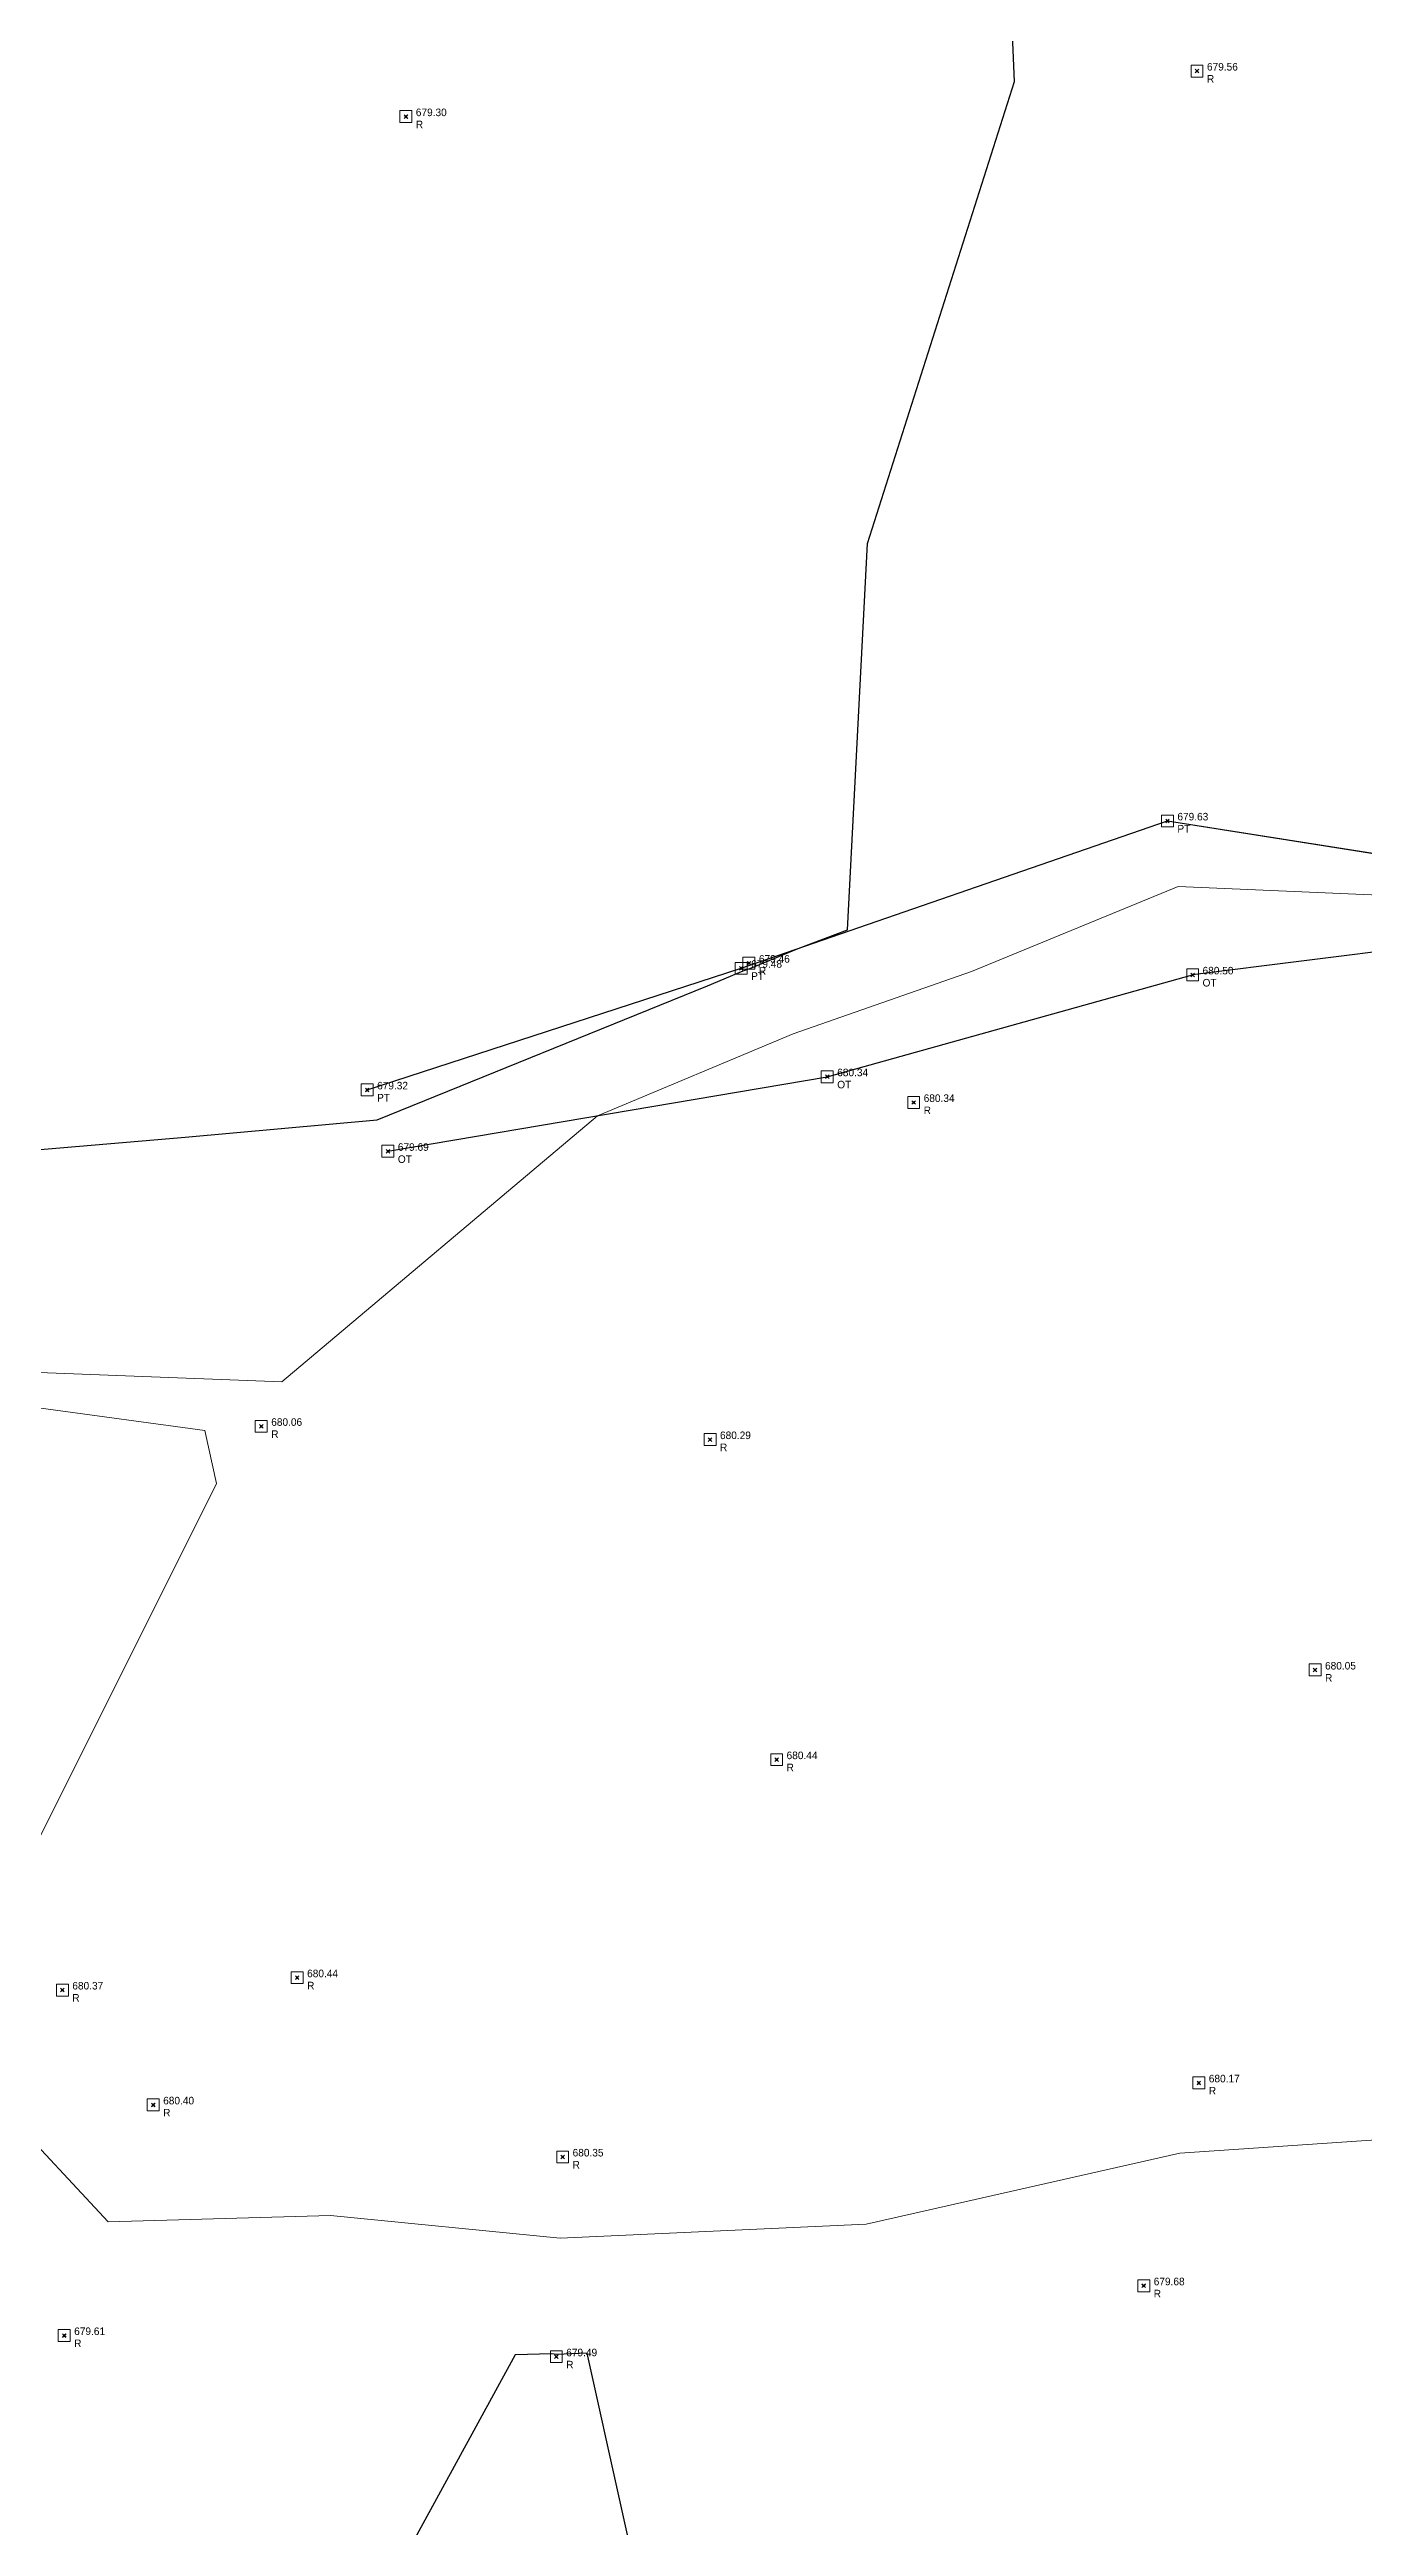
# Model space of a CAD drawing. Extents: x 350769 to 354978, y 6304672 to 6307963.
# Drawn here: x 352572.74 to 352594.83, y 6305600.85 to 6305642.46 of the extents above; entities that cross this region are included whole.
import ezdxf

# ---------------------------------------------------------------- set-up
doc = ezdxf.new("R2010")
doc.units = 0
doc.header["$PDMODE"] = 35
doc.header["$PDSIZE"] = 0.03
doc.linetypes.add('CONTINUOS', pattern=[0])
doc.linetypes.add('DASHED', pattern=[19.05, 12.7, -6.35])
doc.layers.get('0').update_dxf_attribs({"linetype": 'CONTINUOUS'})
doc.layers.get('Defpoints').update_dxf_attribs({"linetype": 'CONTINUOUS'})
for name, color, linetype in [('02_Geo ext_Acotamiento', 7, 'CONTINUOUS'), ('02_Geo ext_Geometria', 2, 'CONTINUOUS'), ('3-TALUD', 252, 'DASHED'), ('C-TINN', 5, 'CONTINUOUS'), ('C-TOPO-MAJR', 9, 'CONTINUOUS'), ('C-TOPO-MINR', 8, 'CONTINUOUS'), ('V-NODE DIC 2005', 4, 'CONTINUOUS'), ('V-NODE-TEXT DIC 2005', 2, 'CONTINUOUS')]:
    doc.layers.add(name, color=color, linetype=linetype)
doc.layers.add('0_ASD_TOPOGRAFIA_ELEMENTOS', color=9, linetype='CONTINUOS', lineweight=5, true_color=0xbdbdbd)
doc.styles.add('ROMANS', font='romans.shx', dxfattribs={"width": 0.65})
doc.dimstyles.new('Principal', dxfattribs={"dimscale": 0, "dimtxt": 2, "dimasz": 2, "dimexe": 1, "dimexo": 1, "dimtad": 1, "dimrnd": 0.05, "dimzin": 1, "dimtxsty": 'ROMANS', "dimcen": 2.5, "dimclrt": 2, "dimaunit": 2, "dimadec": 0, "dimazin": 0, "dimtfac": 1, "dimtmove": 0, "dimatfit": 3, "dimfxl": 1, "dimfxlon": 1, "dimarcsym": 0})

# ---------------------------------------------------------------- blocks, each defined once
blk = doc.blocks.new('*D990')
at = {"layer": '02_Geo ext_Geometria', "color": 0, "lineweight": -2, "transparency": 16777216}
blk.add_line((352576.022, 6306008.91), (352574.44, 6306014.447), dxfattribs=at)
at = {"layer": '02_Geo ext_Geometria', "color": 0, "transparency": 16777216}
blk.add_solid([(352574.6, 6306014.493), (352574.28, 6306014.401), (352574.165, 6306015.409)], dxfattribs=at)
at = {"layer": 'Defpoints', "color": 0, "transparency": 16777216}
for p in [(352574.165, 6306015.409), (352689.665, 6305611.165)]:
    blk.add_point(p, dxfattribs=at)
at = {"layer": '02_Geo ext_Geometria', "color": 2, "transparency": 16777216, "insert": (352576.282, 6306011.306), "char_height": 1, "attachment_point": 5, "rotation": 285.9455, "style": 'ROMANS'}
blk.add_mtext('R420,40', dxfattribs=at)
blk = doc.blocks.new('*D1163')
at = {"layer": '02_Geo ext_Acotamiento', "color": 0, "lineweight": -2, "transparency": 16777216}
blk.add_line((352570.503, 6306007.292), (352568.844, 6306012.806), dxfattribs=at)
at = {"layer": '02_Geo ext_Acotamiento', "color": 0, "transparency": 16777216}
blk.add_solid([(352569.004, 6306012.854), (352568.685, 6306012.758), (352568.556, 6306013.764)], dxfattribs=at)
at = {"layer": 'Defpoints', "color": 0, "transparency": 16777216}
for p in [(352568.556, 6306013.764), (352689.665, 6305611.165)]:
    blk.add_point(p, dxfattribs=at)
at = {"layer": '02_Geo ext_Acotamiento', "color": 2, "transparency": 16777216, "insert": (352570.729, 6306009.69), "char_height": 1, "attachment_point": 5, "rotation": 286.7422, "style": 'ROMANS'}
blk.add_mtext('R420,40', dxfattribs=at)
blk = doc.blocks.new('*D1236')
at = {"layer": '02_Geo ext_Acotamiento', "color": 0, "lineweight": -2, "transparency": 16777216}
blk.add_line((352474.045, 6305972.496), (352473.119, 6305978.179), dxfattribs=at)
at = {"layer": '02_Geo ext_Acotamiento', "color": 0, "transparency": 16777216}
blk.add_solid([(352473.283, 6305978.206), (352472.954, 6305978.153), (352472.958, 6305979.166)], dxfattribs=at)
at = {"layer": 'Defpoints', "color": 0, "transparency": 16777216}
for p in [(352472.958, 6305979.166), (352596.042, 6305224.025)]:
    blk.add_point(p, dxfattribs=at)
at = {"layer": '02_Geo ext_Acotamiento', "color": 2, "transparency": 16777216, "insert": (352474.582, 6305974.845), "char_height": 1, "attachment_point": 5, "rotation": 279.2575, "style": 'ROMANS'}
blk.add_mtext('R765,10', dxfattribs=at)
blk = doc.blocks.new('*U1327')
at = {"color": 0, "linetype": 'ByBlock', "lineweight": -2, "transparency": 16777216}
blk.add_point((0, 0), dxfattribs=at)
blk = doc.blocks.new('*U3286', base_point=(352585.869, 6305625.136))
at = {"layer": 'V-NODE-TEXT DIC 2005', "linetype": 'ByBlock', "char_height": 0.127}
for s, insert, attachment_point in [('680.34', (352586.036, 6305625.207), 4), ('OT', (352586.036, 6305625.068), 1)]:
    blk.add_mtext(s, dxfattribs=dict(at, insert=insert, attachment_point=attachment_point))
blk = doc.blocks.new('*U3287', base_point=(352585.869, 6305625.136))
at = {"layer": 'V-NODE-TEXT DIC 2005', "color": 2, "lineweight": -2}
blk.add_blockref('*U3286', (352585.869, 6305625.136), dxfattribs=at)
blk = doc.blocks.new('*U3282', base_point=(352592.009, 6305626.847))
at = {"layer": 'V-NODE-TEXT DIC 2005', "linetype": 'ByBlock', "char_height": 0.127}
for s, insert, attachment_point in [('680.50', (352592.176, 6305626.918), 4), ('OT', (352592.176, 6305626.779), 1)]:
    blk.add_mtext(s, dxfattribs=dict(at, insert=insert, attachment_point=attachment_point))
blk = doc.blocks.new('*U3283', base_point=(352592.009, 6305626.847))
at = {"layer": 'V-NODE-TEXT DIC 2005', "color": 2, "lineweight": -2}
blk.add_blockref('*U3282', (352592.009, 6305626.847), dxfattribs=at)
blk = doc.blocks.new('*U3280', base_point=(352578.485, 6305623.883))
at = {"layer": 'V-NODE-TEXT DIC 2005', "linetype": 'ByBlock', "char_height": 0.127}
for s, insert, attachment_point in [('679.69', (352578.652, 6305623.954), 4), ('OT', (352578.652, 6305623.815), 1)]:
    blk.add_mtext(s, dxfattribs=dict(at, insert=insert, attachment_point=attachment_point))
blk = doc.blocks.new('*U3281', base_point=(352578.485, 6305623.883))
at = {"layer": 'V-NODE-TEXT DIC 2005', "color": 2, "lineweight": -2}
blk.add_blockref('*U3280', (352578.485, 6305623.883), dxfattribs=at)
blk = doc.blocks.new('*U3196', base_point=(352584.422, 6305626.959))
at = {"layer": 'V-NODE-TEXT DIC 2005', "linetype": 'ByBlock', "char_height": 0.127}
for s, insert, attachment_point in [('679.48', (352584.589, 6305627.03), 4), ('PT', (352584.589, 6305626.891), 1)]:
    blk.add_mtext(s, dxfattribs=dict(at, insert=insert, attachment_point=attachment_point))
blk = doc.blocks.new('*U3197', base_point=(352584.422, 6305626.959))
at = {"layer": 'V-NODE-TEXT DIC 2005', "color": 2, "lineweight": -2}
blk.add_blockref('*U3196', (352584.422, 6305626.959), dxfattribs=at)
blk = doc.blocks.new('*U3194', base_point=(352578.136, 6305624.915))
at = {"layer": 'V-NODE-TEXT DIC 2005', "linetype": 'ByBlock', "char_height": 0.127}
for s, insert, attachment_point in [('679.32', (352578.303, 6305624.986), 4), ('PT', (352578.303, 6305624.847), 1)]:
    blk.add_mtext(s, dxfattribs=dict(at, insert=insert, attachment_point=attachment_point))
blk = doc.blocks.new('*U3195', base_point=(352578.136, 6305624.915))
at = {"layer": 'V-NODE-TEXT DIC 2005', "color": 2, "lineweight": -2}
blk.add_blockref('*U3194', (352578.136, 6305624.915), dxfattribs=at)
blk = doc.blocks.new('*U3192', base_point=(352591.586, 6305629.434))
at = {"layer": 'V-NODE-TEXT DIC 2005', "linetype": 'ByBlock', "char_height": 0.127}
for s, insert, attachment_point in [('679.63', (352591.753, 6305629.505), 4), ('PT', (352591.753, 6305629.366), 1)]:
    blk.add_mtext(s, dxfattribs=dict(at, insert=insert, attachment_point=attachment_point))
blk = doc.blocks.new('*U3193', base_point=(352591.586, 6305629.434))
at = {"layer": 'V-NODE-TEXT DIC 2005', "color": 2, "lineweight": -2}
blk.add_blockref('*U3192', (352591.586, 6305629.434), dxfattribs=at)
blk = doc.blocks.new('*U2390', base_point=(352592.082, 6305642.032))
at = {"layer": 'V-NODE-TEXT DIC 2005', "linetype": 'ByBlock', "char_height": 0.127}
for s, insert, attachment_point in [('679.56', (352592.249, 6305642.103), 4), ('R', (352592.249, 6305641.964), 1)]:
    blk.add_mtext(s, dxfattribs=dict(at, insert=insert, attachment_point=attachment_point))
blk = doc.blocks.new('*U2391', base_point=(352592.082, 6305642.032))
at = {"layer": 'V-NODE-TEXT DIC 2005', "color": 2, "lineweight": -2}
blk.add_blockref('*U2390', (352592.082, 6305642.032), dxfattribs=at)
blk = doc.blocks.new('*U2388', base_point=(352578.786, 6305641.266))
at = {"layer": 'V-NODE-TEXT DIC 2005', "linetype": 'ByBlock', "char_height": 0.127}
for s, insert, attachment_point in [('679.30', (352578.953, 6305641.337), 4), ('R', (352578.953, 6305641.198), 1)]:
    blk.add_mtext(s, dxfattribs=dict(at, insert=insert, attachment_point=attachment_point))
blk = doc.blocks.new('*U2389', base_point=(352578.786, 6305641.266))
at = {"layer": 'V-NODE-TEXT DIC 2005', "color": 2, "lineweight": -2}
blk.add_blockref('*U2388', (352578.786, 6305641.266), dxfattribs=at)
blk = doc.blocks.new('*U2278', base_point=(352584.553, 6305627.044))
at = {"layer": 'V-NODE-TEXT DIC 2005', "linetype": 'ByBlock', "char_height": 0.127}
for s, insert, attachment_point in [('679.46', (352584.72, 6305627.115), 4), ('R', (352584.72, 6305626.976), 1)]:
    blk.add_mtext(s, dxfattribs=dict(at, insert=insert, attachment_point=attachment_point))
blk = doc.blocks.new('*U2279', base_point=(352584.553, 6305627.044))
at = {"layer": 'V-NODE-TEXT DIC 2005', "color": 2, "lineweight": -2}
blk.add_blockref('*U2278', (352584.553, 6305627.044), dxfattribs=at)
blk = doc.blocks.new('*U2276', base_point=(352573.046, 6305603.987))
at = {"layer": 'V-NODE-TEXT DIC 2005', "linetype": 'ByBlock', "char_height": 0.127}
for s, insert, attachment_point in [('679.61', (352573.213, 6305604.058), 4), ('R', (352573.213, 6305603.919), 1)]:
    blk.add_mtext(s, dxfattribs=dict(at, insert=insert, attachment_point=attachment_point))
blk = doc.blocks.new('*U2277', base_point=(352573.046, 6305603.987))
at = {"layer": 'V-NODE-TEXT DIC 2005', "color": 2, "lineweight": -2}
blk.add_blockref('*U2276', (352573.046, 6305603.987), dxfattribs=at)
blk = doc.blocks.new('*U2274', base_point=(352592.115, 6305608.233))
at = {"layer": 'V-NODE-TEXT DIC 2005', "linetype": 'ByBlock', "char_height": 0.127}
for s, insert, attachment_point in [('680.17', (352592.282, 6305608.304), 4), ('R', (352592.282, 6305608.165), 1)]:
    blk.add_mtext(s, dxfattribs=dict(at, insert=insert, attachment_point=attachment_point))
blk = doc.blocks.new('*U2275', base_point=(352592.115, 6305608.233))
at = {"layer": 'V-NODE-TEXT DIC 2005', "color": 2, "lineweight": -2}
blk.add_blockref('*U2274', (352592.115, 6305608.233), dxfattribs=at)
blk = doc.blocks.new('*U2272', base_point=(352576.357, 6305619.262))
at = {"layer": 'V-NODE-TEXT DIC 2005', "linetype": 'ByBlock', "char_height": 0.127}
for s, insert, attachment_point in [('680.06', (352576.524, 6305619.333), 4), ('R', (352576.524, 6305619.194), 1)]:
    blk.add_mtext(s, dxfattribs=dict(at, insert=insert, attachment_point=attachment_point))
blk = doc.blocks.new('*U2273', base_point=(352576.357, 6305619.262))
at = {"layer": 'V-NODE-TEXT DIC 2005', "color": 2, "lineweight": -2}
blk.add_blockref('*U2272', (352576.357, 6305619.262), dxfattribs=at)
blk = doc.blocks.new('*U2270', base_point=(352574.542, 6305607.862))
at = {"layer": 'V-NODE-TEXT DIC 2005', "linetype": 'ByBlock', "char_height": 0.127}
for s, insert, attachment_point in [('680.40', (352574.709, 6305607.933), 4), ('R', (352574.709, 6305607.794), 1)]:
    blk.add_mtext(s, dxfattribs=dict(at, insert=insert, attachment_point=attachment_point))
blk = doc.blocks.new('*U2271', base_point=(352574.542, 6305607.862))
at = {"layer": 'V-NODE-TEXT DIC 2005', "color": 2, "lineweight": -2}
blk.add_blockref('*U2270', (352574.542, 6305607.862), dxfattribs=at)
blk = doc.blocks.new('*U2268', base_point=(352581.316, 6305603.631))
at = {"layer": 'V-NODE-TEXT DIC 2005', "linetype": 'ByBlock', "char_height": 0.127}
for s, insert, attachment_point in [('679.49', (352581.483, 6305603.702), 4), ('R', (352581.483, 6305603.563), 1)]:
    blk.add_mtext(s, dxfattribs=dict(at, insert=insert, attachment_point=attachment_point))
blk = doc.blocks.new('*U2269', base_point=(352581.316, 6305603.631))
at = {"layer": 'V-NODE-TEXT DIC 2005', "color": 2, "lineweight": -2}
blk.add_blockref('*U2268', (352581.316, 6305603.631), dxfattribs=at)
blk = doc.blocks.new('*U2266', base_point=(352581.423, 6305606.988))
at = {"layer": 'V-NODE-TEXT DIC 2005', "linetype": 'ByBlock', "char_height": 0.127}
for s, insert, attachment_point in [('680.35', (352581.59, 6305607.059), 4), ('R', (352581.59, 6305606.92), 1)]:
    blk.add_mtext(s, dxfattribs=dict(at, insert=insert, attachment_point=attachment_point))
blk = doc.blocks.new('*U2267', base_point=(352581.423, 6305606.988))
at = {"layer": 'V-NODE-TEXT DIC 2005', "color": 2, "lineweight": -2}
blk.add_blockref('*U2266', (352581.423, 6305606.988), dxfattribs=at)
blk = doc.blocks.new('*U2264', base_point=(352591.189, 6305604.824))
at = {"layer": 'V-NODE-TEXT DIC 2005', "linetype": 'ByBlock', "char_height": 0.127}
for s, insert, attachment_point in [('679.68', (352591.356, 6305604.895), 4), ('R', (352591.356, 6305604.756), 1)]:
    blk.add_mtext(s, dxfattribs=dict(at, insert=insert, attachment_point=attachment_point))
blk = doc.blocks.new('*U2265', base_point=(352591.189, 6305604.824))
at = {"layer": 'V-NODE-TEXT DIC 2005', "color": 2, "lineweight": -2}
blk.add_blockref('*U2264', (352591.189, 6305604.824), dxfattribs=at)
blk = doc.blocks.new('*U2262', base_point=(352583.899, 6305619.04))
at = {"layer": 'V-NODE-TEXT DIC 2005', "linetype": 'ByBlock', "char_height": 0.127}
for s, insert, attachment_point in [('680.29', (352584.066, 6305619.111), 4), ('R', (352584.066, 6305618.972), 1)]:
    blk.add_mtext(s, dxfattribs=dict(at, insert=insert, attachment_point=attachment_point))
blk = doc.blocks.new('*U2263', base_point=(352583.899, 6305619.04))
at = {"layer": 'V-NODE-TEXT DIC 2005', "color": 2, "lineweight": -2}
blk.add_blockref('*U2262', (352583.899, 6305619.04), dxfattribs=at)
blk = doc.blocks.new('*U2246', base_point=(352585.019, 6305613.663))
at = {"layer": 'V-NODE-TEXT DIC 2005', "linetype": 'ByBlock', "char_height": 0.127}
for s, insert, attachment_point in [('680.44', (352585.186, 6305613.734), 4), ('R', (352585.186, 6305613.595), 1)]:
    blk.add_mtext(s, dxfattribs=dict(at, insert=insert, attachment_point=attachment_point))
blk = doc.blocks.new('*U2247', base_point=(352585.019, 6305613.663))
at = {"layer": 'V-NODE-TEXT DIC 2005', "color": 2, "lineweight": -2}
blk.add_blockref('*U2246', (352585.019, 6305613.663), dxfattribs=at)
blk = doc.blocks.new('*U2244', base_point=(352594.067, 6305615.17))
at = {"layer": 'V-NODE-TEXT DIC 2005', "linetype": 'ByBlock', "char_height": 0.127}
for s, insert, attachment_point in [('680.05', (352594.234, 6305615.241), 4), ('R', (352594.234, 6305615.102), 1)]:
    blk.add_mtext(s, dxfattribs=dict(at, insert=insert, attachment_point=attachment_point))
blk = doc.blocks.new('*U2245', base_point=(352594.067, 6305615.17))
at = {"layer": 'V-NODE-TEXT DIC 2005', "color": 2, "lineweight": -2}
blk.add_blockref('*U2244', (352594.067, 6305615.17), dxfattribs=at)
blk = doc.blocks.new('*U2242', base_point=(352576.961, 6305609.999))
at = {"layer": 'V-NODE-TEXT DIC 2005', "linetype": 'ByBlock', "char_height": 0.127}
for s, insert, attachment_point in [('680.44', (352577.128, 6305610.07), 4), ('R', (352577.128, 6305609.931), 1)]:
    blk.add_mtext(s, dxfattribs=dict(at, insert=insert, attachment_point=attachment_point))
blk = doc.blocks.new('*U2243', base_point=(352576.961, 6305609.999))
at = {"layer": 'V-NODE-TEXT DIC 2005', "color": 2, "lineweight": -2}
blk.add_blockref('*U2242', (352576.961, 6305609.999), dxfattribs=at)
blk = doc.blocks.new('*U2240', base_point=(352587.322, 6305624.704))
at = {"layer": 'V-NODE-TEXT DIC 2005', "linetype": 'ByBlock', "char_height": 0.127}
for s, insert, attachment_point in [('680.34', (352587.489, 6305624.775), 4), ('R', (352587.489, 6305624.636), 1)]:
    blk.add_mtext(s, dxfattribs=dict(at, insert=insert, attachment_point=attachment_point))
blk = doc.blocks.new('*U2241', base_point=(352587.322, 6305624.704))
at = {"layer": 'V-NODE-TEXT DIC 2005', "color": 2, "lineweight": -2}
blk.add_blockref('*U2240', (352587.322, 6305624.704), dxfattribs=at)
blk = doc.blocks.new('*U2238', base_point=(352573.015, 6305609.792))
at = {"layer": 'V-NODE-TEXT DIC 2005', "linetype": 'ByBlock', "char_height": 0.127}
for s, insert, attachment_point in [('680.37', (352573.182, 6305609.863), 4), ('R', (352573.182, 6305609.724), 1)]:
    blk.add_mtext(s, dxfattribs=dict(at, insert=insert, attachment_point=attachment_point))
blk = doc.blocks.new('*U2239', base_point=(352573.015, 6305609.792))
at = {"layer": 'V-NODE-TEXT DIC 2005', "color": 2, "lineweight": -2}
blk.add_blockref('*U2238', (352573.015, 6305609.792), dxfattribs=at)
blk = doc.blocks.new('TOPOGRAFIA')
at = {"layer": '3-TALUD', "color": 9, "lineweight": 0, "true_color": 0xbdbdbd}
for points in [[(390578.081, 6302624.985), (390584.367, 6302627.027), (390591.531, 6302629.502)], [(390591.531, 6302629.502), (390600.847, 6302628.037), (390591.954, 6302626.916)], [(390578.43, 6302623.953), (390585.813, 6302625.205), (390591.954, 6302626.916)]]:
    blk.add_lwpolyline(points, dxfattribs=at)
at = {"layer": 'C-TINN', "color": 9, "linetype": 'Continuous', "lineweight": 0, "true_color": 0xbdbdbd}
for points, elevation in [([(390591.928, 6302642.001), (390591.928, 6302642.201), (390592.128, 6302642.201), (390592.128, 6302642.001), (390591.928, 6302642.001)], 679.56), ([(390578.631, 6302641.236), (390578.631, 6302641.436), (390578.831, 6302641.436), (390578.831, 6302641.236), (390578.631, 6302641.236)], 679.3), ([(390591.431, 6302629.402), (390591.431, 6302629.602), (390591.631, 6302629.602), (390591.631, 6302629.402), (390591.431, 6302629.402)], 679.63), ([(390584.267, 6302626.927), (390584.267, 6302627.127), (390584.467, 6302627.127), (390584.467, 6302626.927), (390584.267, 6302626.927)], 679.48), ([(390584.397, 6302627.013), (390584.397, 6302627.213), (390584.597, 6302627.213), (390584.597, 6302627.013), (390584.397, 6302627.013)], 679.46), ([(390591.854, 6302626.816), (390591.854, 6302627.016), (390592.054, 6302627.016), (390592.054, 6302626.816), (390591.854, 6302626.816)], 680.5), ([(390585.713, 6302625.105), (390585.713, 6302625.305), (390585.913, 6302625.305), (390585.913, 6302625.105), (390585.713, 6302625.105)], 680.34), ([(390577.981, 6302624.885), (390577.981, 6302625.085), (390578.181, 6302625.085), (390578.181, 6302624.885), (390577.981, 6302624.885)], 679.32), ([(390587.166, 6302624.673), (390587.166, 6302624.873), (390587.366, 6302624.873), (390587.366, 6302624.673), (390587.166, 6302624.673)], 680.34), ([(390578.33, 6302623.853), (390578.33, 6302624.053), (390578.53, 6302624.053), (390578.53, 6302623.853), (390578.33, 6302623.853)], 679.69), ([(390576.201, 6302619.231), (390576.201, 6302619.431), (390576.401, 6302619.431), (390576.401, 6302619.231), (390576.201, 6302619.231)], 680.06), ([(390583.744, 6302619.009), (390583.744, 6302619.209), (390583.944, 6302619.209), (390583.944, 6302619.009), (390583.744, 6302619.009)], 680.29), ([(390593.912, 6302615.139), (390593.912, 6302615.339), (390594.112, 6302615.339), (390594.112, 6302615.139), (390593.912, 6302615.139)], 680.05), ([(390584.864, 6302613.631), (390584.864, 6302613.831), (390585.064, 6302613.831), (390585.064, 6302613.631), (390584.864, 6302613.631)], 680.44), ([(390572.86, 6302609.761), (390572.86, 6302609.961), (390573.06, 6302609.961), (390573.06, 6302609.761), (390572.86, 6302609.761)], 680.37), ([(390576.804, 6302609.969), (390576.804, 6302610.169), (390577.004, 6302610.169), (390577.004, 6302609.969), (390576.804, 6302609.969)], 680.44), ([(390591.958, 6302608.201), (390591.958, 6302608.401), (390592.158, 6302608.401), (390592.158, 6302608.201), (390591.958, 6302608.201)], 680.17), ([(390574.385, 6302607.831), (390574.385, 6302608.031), (390574.585, 6302608.031), (390574.585, 6302607.831), (390574.385, 6302607.831)], 680.4), ([(390581.267, 6302606.956), (390581.267, 6302607.156), (390581.467, 6302607.156), (390581.467, 6302606.956), (390581.267, 6302606.956)], 680.35), ([(390591.032, 6302604.792), (390591.032, 6302604.992), (390591.232, 6302604.992), (390591.232, 6302604.792), (390591.032, 6302604.792)], 679.68), ([(390572.889, 6302603.956), (390572.889, 6302604.156), (390573.089, 6302604.156), (390573.089, 6302603.956), (390572.889, 6302603.956)], 679.61), ([(390581.16, 6302603.601), (390581.16, 6302603.801), (390581.36, 6302603.801), (390581.36, 6302603.601), (390581.16, 6302603.601)], 679.49)]:
    blk.add_lwpolyline(points, dxfattribs=dict(at, elevation=elevation))
for p in [(390592.028, 6302642.101, 679.56), (390578.731, 6302641.336, 679.3), (390591.531, 6302629.502, 679.63), (390584.367, 6302627.027, 679.48), (390584.497, 6302627.113, 679.46), (390591.954, 6302626.916, 680.5), (390585.813, 6302625.205, 680.34), (390578.081, 6302624.985, 679.32), (390587.266, 6302624.773, 680.34), (390578.43, 6302623.953, 679.69), (390576.301, 6302619.331, 680.06), (390583.844, 6302619.109, 680.29), (390594.012, 6302615.239, 680.05), (390584.964, 6302613.731, 680.44), (390572.96, 6302609.861, 680.37), (390576.904, 6302610.069, 680.44), (390592.058, 6302608.301, 680.17), (390574.485, 6302607.931, 680.4), (390581.367, 6302607.056, 680.35), (390591.132, 6302604.892, 679.68), (390572.989, 6302604.056, 679.61), (390581.26, 6302603.701, 679.49)]:
    blk.add_point(p, dxfattribs=at)
at = {"layer": 'C-TOPO-MAJR', "color": 9, "linetype": 'Continuous', "lineweight": 0, "true_color": 0xbdbdbd, "elevation": 680}
for points in [[(390568.012, 6302620.218), (390568.149, 6302620.244), (390575.351, 6302619.261), (390575.55, 6302618.371), (390571.399, 6302610.077), (390572.176, 6302609.014), (390572.007, 6302607.815), (390573.728, 6302605.969), (390577.463, 6302606.071), (390581.323, 6302605.691), (390586.468, 6302605.926), (390591.737, 6302607.118), (390595.121, 6302607.351)], [(390600.672, 6302628.015), (390591.711, 6302628.402), (390588.235, 6302626.971), (390585.241, 6302625.926), (390581.951, 6302624.55), (390576.647, 6302620.081), (390568.469, 6302620.392), (390568.202, 6302620.485), (390567.739, 6302620.296), (390567.563, 6302620.061), (390568.012, 6302620.218)]]:
    blk.add_lwpolyline(points, dxfattribs=at)
at = {"layer": 'C-TOPO-MINR', "color": 9, "linetype": 'Continuous', "lineweight": -3, "true_color": 0xbdbdbd, "elevation": 679.5}
for points in [[(390583.445, 6302596.265), (390581.779, 6302603.763), (390581.261, 6302603.74), (390581.185, 6302603.747), (390580.571, 6302603.73), (390577.065, 6302597.326)], [(390571.662, 6302623.906), (390575.024, 6302624.19), (390578.251, 6302624.483), (390583.801, 6302626.735), (390584.4, 6302626.985), (390584.515, 6302627.025), (390585.322, 6302627.357), (390586.152, 6302627.675), (390586.489, 6302634.164), (390588.959, 6302641.924), (390588.833, 6302644.963)]]:
    blk.add_lwpolyline(points, dxfattribs=at)
at = {"layer": 'V-NODE DIC 2005', "color": 9, "lineweight": 0, "true_color": 0xbdbdbd, "rotation": 359.9963883938062}
for p in [(390592.028, 6302642.101), (390578.732, 6302641.335), (390591.531, 6302629.503), (390584.367, 6302627.028), (390584.498, 6302627.113), (390591.954, 6302626.916), (390585.814, 6302625.205), (390578.081, 6302624.984), (390587.267, 6302624.773), (390578.43, 6302623.952), (390576.302, 6302619.332), (390583.844, 6302619.109), (390594.012, 6302615.238), (390584.963, 6302613.732), (390572.959, 6302609.862), (390576.905, 6302610.068), (390592.059, 6302608.302), (390574.486, 6302607.932), (390581.367, 6302607.057), (390591.133, 6302604.893), (390572.99, 6302604.057), (390581.26, 6302603.7)]:
    blk.add_blockref('*U1327', p, dxfattribs=at)
at = {"layer": 'V-NODE-TEXT DIC 2005', "color": 9, "lineweight": 0, "true_color": 0xbdbdbd, "rotation": 359.9963883938062}
for name, p in [('*U2391', (390592.028, 6302642.101)), ('*U2389', (390578.732, 6302641.335)), ('*U3193', (390591.531, 6302629.503)), ('*U2279', (390584.498, 6302627.113)), ('*U3197', (390584.367, 6302627.028)), ('*U3283', (390591.954, 6302626.916)), ('*U3287', (390585.814, 6302625.205)), ('*U3195', (390578.081, 6302624.984)), ('*U2241', (390587.267, 6302624.773)), ('*U3281', (390578.43, 6302623.952)), ('*U2273', (390576.302, 6302619.332)), ('*U2263', (390583.844, 6302619.109)), ('*U2245', (390594.012, 6302615.238)), ('*U2247', (390584.963, 6302613.732)), ('*U2243', (390576.905, 6302610.068)), ('*U2239', (390572.959, 6302609.862)), ('*U2275', (390592.059, 6302608.302)), ('*U2271', (390574.486, 6302607.932)), ('*U2267', (390581.367, 6302607.057)), ('*U2265', (390591.133, 6302604.893)), ('*U2277', (390572.99, 6302604.057)), ('*U2269', (390581.26, 6302603.7))]:
    blk.add_blockref(name, p, dxfattribs=at)

msp = doc.modelspace()

# ---------------------------------------------------------------- linework, layer by layer
at = {"layer": '3-TALUD'}
for points in [[(352578.081, 6305624.985), (352584.367, 6305627.027), (352591.531, 6305629.502)], [(352591.531, 6305629.502), (352600.847, 6305628.037), (352591.954, 6305626.916)], [(352578.43, 6305623.953), (352585.813, 6305625.205), (352591.954, 6305626.916)]]:
    msp.add_lwpolyline(points, dxfattribs=at)

# ---------------------------------------------------------------- dimensions: what is measured, and where the dimension line sits
at = {"layer": '02_Geo ext_Acotamiento'}
for center, mpoint, picture, middle in [((352689.665, 6305611.165), (352568.556, 6306013.764), '*D1163', (352569.86, 6306009.429)), ((352596.042, 6305224.025), (352472.958, 6305979.166), '*D1236', (352473.686, 6305974.698))]:
    dim = msp.add_radius_dim(center=center, mpoint=mpoint, dimstyle='Principal', override={"dimscale": 0, "dimaunit": 0, "dimfxl": 0.22, "dimarcsym": 1}, dxfattribs=at)
    dim.commit()
    dim.dimension.update_dxf_attribs({"geometry": picture, "text_midpoint": middle, "dimtype": 164})
at = {"layer": '02_Geo ext_Geometria'}
dim = msp.add_radius_dim(center=(352689.665, 6305611.165), mpoint=(352574.165, 6306015.409), dimstyle='Principal', override={"dimscale": 0, "dimaunit": 0, "dimfxl": 0.22, "dimarcsym": 1}, dxfattribs=at)
dim.commit()
dim.dimension.update_dxf_attribs({"geometry": '*D990', "text_midpoint": (352575.409, 6306011.056), "dimtype": 164})

# ---------------------------------------------------------------- next in the draw order: block references
at = {"layer": '0_ASD_TOPOGRAFIA_ELEMENTOS', "color": 30, "true_color": 0xf26507}
msp.add_blockref('TOPOGRAFIA', (-38000, 3000), dxfattribs=at)

doc.saveas('drawing.dxf')
